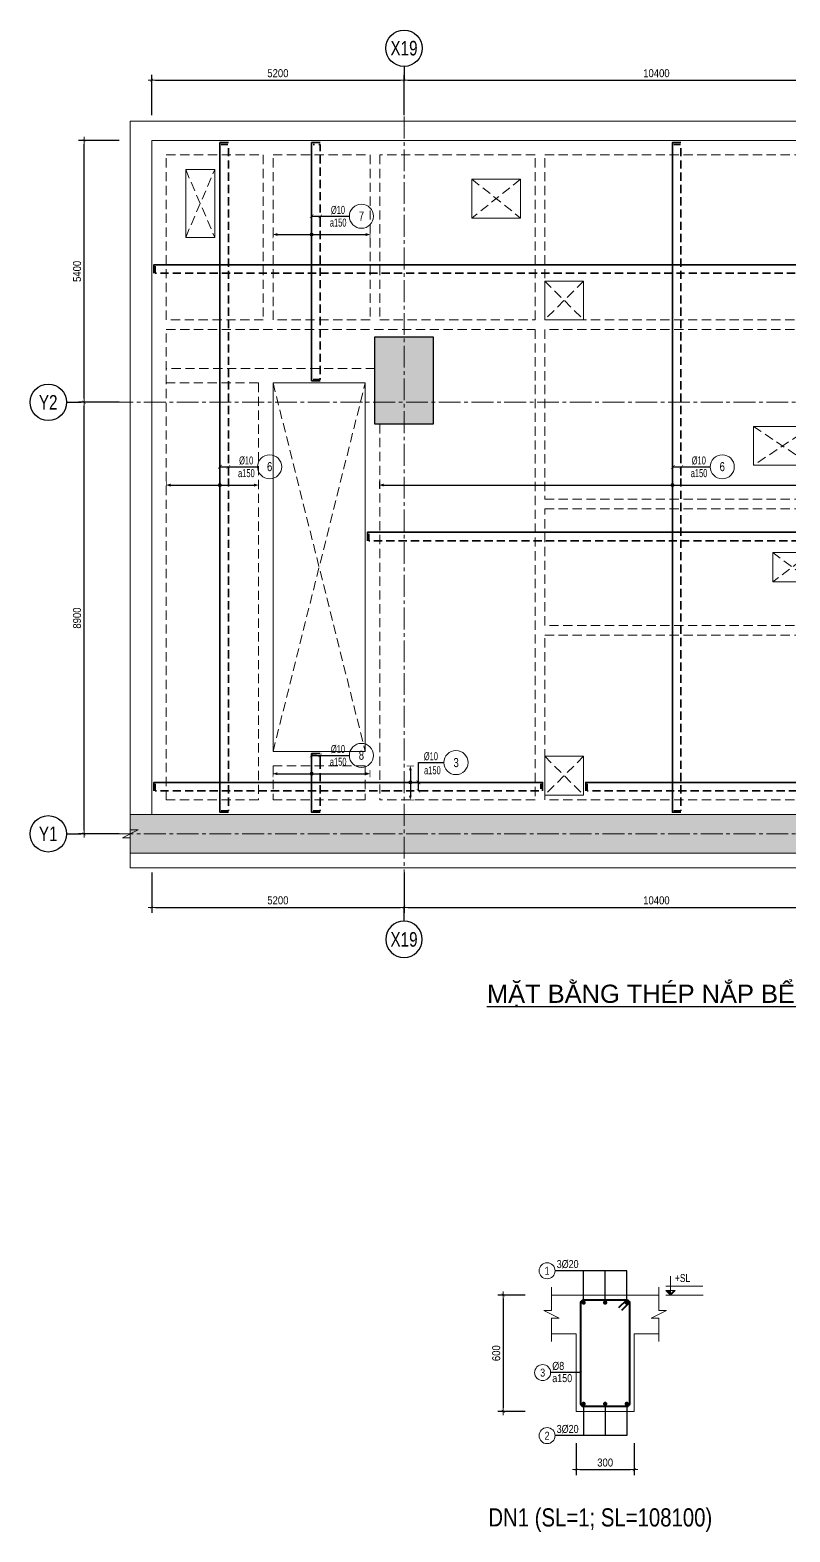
# Model space of a CAD drawing. Extents: x 512210 to 544733856, y -92216 to 2317910607.
# Drawn here: x 642169 to 657827, y -31669 to -694 of the extents above; entities that cross this region are included whole.
import ezdxf
from ezdxf.enums import TextEntityAlignment as Align

# ---------------------------------------------------------------- set-up
doc = ezdxf.new("R2010")
doc.units = 0
doc.header["$LTSCALE"] = 300
doc.header["$MEASUREMENT"] = 0
for name, pattern in [('CENTER2', [1.125, 0.75, -0.125, 0.125, -0.125]), ('DASHED', [19.05, 12.7, -6.35]), ('HIDDEN', [0.375, 0.25, -0.125]), ('HIDDEN2', [4.7625, 3.175, -1.5875])]:
    doc.linetypes.add(name, pattern=pattern)
doc.layers.get('0').update_dxf_attribs({"linetype": 'CONTINUOUS'})
doc.layers.get('DEFPOINTS').update_dxf_attribs({"linetype": 'CONTINUOUS'})
for name, color, linetype in [('00-3T-Dim', 8, 'CONTINUOUS'), ('3T-So hieu', 90, 'CONTINUOUS'), ('A-SYM', 7, 'CONTINUOUS'), ('NDC_S-COLUMN', 4, 'CONTINUOUS')]:
    doc.layers.add(name, color=color, linetype=linetype)
for name, color, linetype, lineweight in [('00-TT.Dim', 8, 'CONTINUOUS', 13), ('kata_text', 7, 'CONTINUOUS', 30), ('kata_thep chu', 4, 'CONTINUOUS', 35), ('NDC_S_AXIS', 5, 'CENTER2', 15), ('NDC_S_BEAM', 3, 'HIDDEN2', 20), ('NDC_S_CONTINUOUS', 3, 'CONTINUOUS', 20), ('NDC_S_DIM', 1, 'CONTINUOUS', 15), ('NDC_S_HATCH COLUMN AND WALL', 251, 'CONTINUOUS', 13), ('NDC_S_HATCH MATERIAL', 8, 'CONTINUOUS', 13), ('NDC_S_OPENING2', 9, 'DASHED', 13), ('NDC_S_REBAR', 4, 'CONTINUOUS', 35), ('NDC_S_SLAB', 2, 'CONTINUOUS', 18), ('NDC_S_STIRRUP', 4, 'CONTINUOUS', 40), ('NDC_S_TEXT SYMBOL', 7, 'CONTINUOUS', 20), ('NDC_S_THIN LINE', 1, 'CONTINUOUS', 5), ('NDC_S_VN TEXT', 7, 'CONTINUOUS', 9)]:
    doc.layers.add(name, color=color, linetype=linetype, lineweight=lineweight)
doc.styles.add('00. TT-Arial-B', font='arial.ttf', dxfattribs={"width": 0.85})
doc.styles.add('02. TT-ArialS', font='3t-unicode.shx', dxfattribs={"width": 0.7})
doc.styles.add('ARIAL', font='arial.ttf', dxfattribs={"width": 0.8})
doc.styles.add('Heerim', font='', dxfattribs={"width": 0.8})
doc.styles.add('kata_text', font='arial.ttf', dxfattribs={"width": 0.8})
doc.styles.add('NDC_ANNO', font='', dxfattribs={"width": 0.8})
doc.styles.add('NDC_ARIAL', font='arial.ttf', dxfattribs={"width": 0.85})
doc.styles.add('NDC_DIM', font='', dxfattribs={"width": 0.75})
doc.styles.get("Standard").update_dxf_attribs({"font": 'arial.ttf'})
doc.styles.get('Heerim').set_extended_font_data('Dotum')
doc.styles.get('NDC_ANNO').set_extended_font_data('Dotum')
doc.styles.get('NDC_DIM').set_extended_font_data('Dotum')
doc.dimstyles.new('NDC_1-75', dxfattribs={"dimscale": 75, "dimtxt": 2.2, "dimasz": 1, "dimexe": 1.5, "dimexo": 0, "dimgap": 0.8, "dimtad": 1, "dimdec": 0, "dimdsep": 46, "dimtxsty": 'NDC_ARIAL', "dimblk": 'DIMMARK', "dimcen": 49999.938995, "dimdle": 1.5, "dimclrd": 1, "dimclre": 1, "dimclrt": 3, "dimadec": 0, "dimazin": 0, "dimtfac": 1, "dimtdec": 0, "dimtix": 1, "dimtmove": 1, "dimatfit": 3, "dimfxl": 1, "dimarcsym": 0})
doc.dimstyles.new('NDC_dim_25', dxfattribs={"dimscale": 25, "dimtxt": 2.2, "dimasz": 1.5, "dimexe": 1.5, "dimexo": 2.5, "dimgap": 1, "dimtad": 1, "dimdec": 0, "dimzin": 0, "dimdsep": 46, "dimtxsty": 'NDC_DIM', "dimblk": 'DIMMARK', "dimcen": 0.09, "dimdle": 1.2, "dimclrd": 1, "dimclre": 1, "dimclrt": 3, "dimadec": 0, "dimazin": 0, "dimtfac": 1, "dimtdec": 0, "dimtix": 1, "dimtofl": 0, "dimtmove": 0, "dimatfit": 3, "dimfxl": 6, "dimfxlon": 1, "dimtolj": 1, "dimtzin": 0, "dimarcsym": 0})

# ---------------------------------------------------------------- blocks, each defined once
blk = doc.blocks.new('*U1')
for q in [(0, 0), (0, 2)]:
    blk.add_line((0, 4), q)
blk.add_circle((0, 9), 5)
at = {"style": 'Heerim', "width": 0.8}
blk.add_attdef('NO', text='', height=4, dxfattribs=at).set_placement((-0.01, 9.02), align=Align.MIDDLE_CENTER)
blk = doc.blocks.new('DIMMARK')
at = {"layer": 'NDC_S_DIM', "color": 1}
blk.add_line((-1.5, 0), (1, 0), dxfattribs=at)
at = {"layer": 'NDC_S_DIM', "color": 2, "const_width": 0.1}
blk.add_lwpolyline([(-0.42, -0.42), (0.42, 0.42)], dxfattribs=at)
blk = doc.blocks.new('*D1118')
at = {"layer": 'DEFPOINTS', "color": 0, "transparency": 16777216}
for p in [(10400, 6642), (0, 5924), (10400, 5924)]:
    blk.add_point(p, dxfattribs=at)
at = {"layer": 'NDC_S_DIM', "color": 1, "lineweight": -2, "transparency": 16777216}
for p, q in [((0, 5924), (0, 6754)), ((75, 6642), (10325, 6642)), ((10400, 5924), (10400, 6754))]:
    blk.add_line(p, q, dxfattribs=at)
at = {"layer": 'NDC_S_DIM', "color": 1, "lineweight": -2, "transparency": 16777216, "xscale": 75, "yscale": 75, "zscale": 75, "rotation": 180}
blk.add_blockref('DIMMARK', (0, 6642), dxfattribs=at)
at = {"layer": 'NDC_S_DIM', "color": 1, "lineweight": -2, "transparency": 16777216, "xscale": 75, "yscale": 75, "zscale": 75}
blk.add_blockref('DIMMARK', (10400, 6642), dxfattribs=at)
at = {"layer": 'NDC_S_DIM', "color": 3, "transparency": 16777216, "insert": (5200, 6786), "char_height": 165, "attachment_point": 5, "style": 'NDC_ARIAL'}
blk.add_mtext('10400', dxfattribs=at)
blk = doc.blocks.new('*D1119')
at = {"layer": 'DEFPOINTS', "color": 0, "transparency": 16777216}
for p in [(-6594, 5400), (-5867, 5400), (-5867, 0)]:
    blk.add_point(p, dxfattribs=at)
at = {"layer": 'NDC_S_DIM', "color": 1, "lineweight": -2, "transparency": 16777216}
for p, q in [((-5867, 5400), (-6707, 5400)), ((-6594, 75), (-6594, 5325)), ((-5867, 0), (-6707, 0))]:
    blk.add_line(p, q, dxfattribs=at)
at = {"layer": 'NDC_S_DIM', "color": 1, "lineweight": -2, "transparency": 16777216, "xscale": 75, "yscale": 75, "zscale": 75}
for p, rotation in [((-6594, 5400), 90), ((-6594, 0), 270)]:
    blk.add_blockref('DIMMARK', p, dxfattribs=dict(at, rotation=rotation))
at = {"layer": 'NDC_S_DIM', "color": 3, "transparency": 16777216, "insert": (-6738, 2700), "char_height": 165, "attachment_point": 5, "rotation": 90, "style": 'NDC_ARIAL'}
blk.add_mtext('5400', dxfattribs=at)
blk = doc.blocks.new('*D1120')
at = {"layer": 'DEFPOINTS', "color": 0, "transparency": 16777216}
for p in [(0, 6642), (-5200, 5924), (0, 5924)]:
    blk.add_point(p, dxfattribs=at)
at = {"layer": 'NDC_S_DIM', "color": 1, "lineweight": -2, "transparency": 16777216}
for p, q in [((-5200, 5924), (-5200, 6754)), ((-5125, 6642), (-75, 6642)), ((0, 5924), (0, 6754))]:
    blk.add_line(p, q, dxfattribs=at)
at = {"layer": 'NDC_S_DIM', "color": 1, "lineweight": -2, "transparency": 16777216, "xscale": 75, "yscale": 75, "zscale": 75, "rotation": 180}
blk.add_blockref('DIMMARK', (-5200, 6642), dxfattribs=at)
at = {"layer": 'NDC_S_DIM', "color": 1, "lineweight": -2, "transparency": 16777216, "xscale": 75, "yscale": 75, "zscale": 75}
blk.add_blockref('DIMMARK', (0, 6642), dxfattribs=at)
at = {"layer": 'NDC_S_DIM', "color": 3, "transparency": 16777216, "insert": (-2600, 6786), "char_height": 165, "attachment_point": 5, "style": 'NDC_ARIAL'}
blk.add_mtext('5200', dxfattribs=at)
blk = doc.blocks.new('*D1122')
at = {"layer": 'DEFPOINTS', "color": 0, "transparency": 16777216}
for p in [(-5867, 0), (-6594, 0), (-5867, -8900)]:
    blk.add_point(p, dxfattribs=at)
at = {"layer": 'NDC_S_DIM', "color": 1, "lineweight": -2, "transparency": 16777216}
for p, q in [((-5867, 0), (-6707, 0)), ((-6594, -8825), (-6594, -75)), ((-5867, -8900), (-6707, -8900))]:
    blk.add_line(p, q, dxfattribs=at)
at = {"layer": 'NDC_S_DIM', "color": 1, "lineweight": -2, "transparency": 16777216, "xscale": 75, "yscale": 75, "zscale": 75}
for p, rotation in [((-6594, 0), 90), ((-6594, -8900), 270)]:
    blk.add_blockref('DIMMARK', p, dxfattribs=dict(at, rotation=rotation))
at = {"layer": 'NDC_S_DIM', "color": 3, "transparency": 16777216, "insert": (-6738, -4450), "char_height": 165, "attachment_point": 5, "rotation": 90, "style": 'NDC_ARIAL'}
blk.add_mtext('8900', dxfattribs=at)
blk = doc.blocks.new('*D1123')
at = {"layer": 'DEFPOINTS', "color": 0, "transparency": 16777216}
for p in [(0, -9699), (10400, -9699), (10400, -10416)]:
    blk.add_point(p, dxfattribs=at)
at = {"layer": 'NDC_S_DIM', "color": 1, "lineweight": -2, "transparency": 16777216}
for p, q in [((0, -9699), (0, -10528)), ((10400, -9699), (10400, -10528)), ((75, -10416), (10325, -10416))]:
    blk.add_line(p, q, dxfattribs=at)
at = {"layer": 'NDC_S_DIM', "color": 1, "lineweight": -2, "transparency": 16777216, "xscale": 75, "yscale": 75, "zscale": 75, "rotation": 180}
blk.add_blockref('DIMMARK', (0, -10416), dxfattribs=at)
at = {"layer": 'NDC_S_DIM', "color": 1, "lineweight": -2, "transparency": 16777216, "xscale": 75, "yscale": 75, "zscale": 75}
blk.add_blockref('DIMMARK', (10400, -10416), dxfattribs=at)
at = {"layer": 'NDC_S_DIM', "color": 3, "transparency": 16777216, "insert": (5200, -10272), "char_height": 165, "attachment_point": 5, "style": 'NDC_ARIAL'}
blk.add_mtext('10400', dxfattribs=at)
blk = doc.blocks.new('*D1124')
at = {"layer": 'DEFPOINTS', "color": 0, "transparency": 16777216}
for p in [(-5200, -9699), (0, -9699), (0, -10416)]:
    blk.add_point(p, dxfattribs=at)
at = {"layer": 'NDC_S_DIM', "color": 1, "lineweight": -2, "transparency": 16777216}
for p, q in [((-5200, -9699), (-5200, -10528)), ((0, -9699), (0, -10528)), ((-5125, -10416), (-75, -10416))]:
    blk.add_line(p, q, dxfattribs=at)
at = {"layer": 'NDC_S_DIM', "color": 1, "lineweight": -2, "transparency": 16777216, "xscale": 75, "yscale": 75, "zscale": 75, "rotation": 180}
blk.add_blockref('DIMMARK', (-5200, -10416), dxfattribs=at)
at = {"layer": 'NDC_S_DIM', "color": 1, "lineweight": -2, "transparency": 16777216, "xscale": 75, "yscale": 75, "zscale": 75}
blk.add_blockref('DIMMARK', (0, -10416), dxfattribs=at)
at = {"layer": 'NDC_S_DIM', "color": 3, "transparency": 16777216, "insert": (-2600, -10272), "char_height": 165, "attachment_point": 5, "style": 'NDC_ARIAL'}
blk.add_mtext('5200', dxfattribs=at)
blk = doc.blocks.new('*U491')
at = {"layer": 'NDC_S_REBAR', "flags": 128}
blk.add_lwpolyline([(-18042, -234), (-18042, 0), (0, 0)], dxfattribs=at)
at = {"layer": 'NDC_S_REBAR', "linetype": 'HIDDEN', "ltscale": 3, "flags": 128}
blk.add_lwpolyline([(-18005, -39), (-18005, -234), (0, -234)], dxfattribs=at)
at = {"color": 7, "style": '00. TT-Arial-B', "width": 0.75}
blk.add_attdef('SH', text='', height=250, dxfattribs=at).set_placement((991, 545), align=Align.MIDDLE_CENTER)
at = {"layer": '3T-So hieu', "style": '02. TT-ArialS', "width": 0.7}
for tag, p in [('DK', (550, 776)), ('KC', (567, 371))]:
    blk.add_attdef(tag, text='', height=220, dxfattribs=at).set_placement(p, align=Align.MIDDLE_RIGHT)
blk = doc.blocks.new('*U492')
at = {"layer": 'NDC_S_REBAR', "flags": 128}
blk.add_lwpolyline([(-23909, -234), (-23909, 0), (0, 0)], dxfattribs=at)
at = {"layer": 'NDC_S_REBAR', "linetype": 'HIDDEN', "ltscale": 3, "flags": 128}
blk.add_lwpolyline([(-23871, -39), (-23871, -234), (0, -234)], dxfattribs=at)
at = {"color": 7, "style": '00. TT-Arial-B', "width": 0.75}
blk.add_attdef('SH', text='', height=250, dxfattribs=at).set_placement((991, 545), align=Align.MIDDLE_CENTER)
at = {"layer": '3T-So hieu', "style": '02. TT-ArialS', "width": 0.7}
for tag, p in [('DK', (550, 776)), ('KC', (567, 371))]:
    blk.add_attdef(tag, text='', height=220, dxfattribs=at).set_placement(p, align=Align.MIDDLE_RIGHT)
blk = doc.blocks.new('*U493')
h = blk.add_hatch(color=3)
edge = h.paths.add_edge_path()
edge.add_arc((-267, 0), 42.9, 0, 360)
h = blk.add_hatch(color=3)
edge = h.paths.add_edge_path()
edge.add_arc((-267, 0), 42.9, 0, 360)
at = {"color": 8}
blk.add_circle((986, 545), 331, dxfattribs=at)
at = {"color": 3}
blk.add_circle((-267, 0), 42.9, dxfattribs=at)
at = {"layer": '00-3T-Dim'}
for p, q in [((-267, 332), (-267, 0)), ((-267, 0), (-267, -361))]:
    blk.add_line(p, q, dxfattribs=at)
at = {"layer": '00-TT.Dim', "color": 2}
for points in [[(-367, 452, 20, 20, 0), (-167, 452, 0, 0, 0)], [(-367, -481, 20, 20, 0), (-167, -481, 0, 0, 0)]]:
    blk.add_lwpolyline(points, format="xyseb", dxfattribs=at)
for points in [[(-307, 332), (-267, 452), (-227, 332)], [(-307, -361), (-267, -481), (-227, -361)]]:
    blk.add_solid(points, dxfattribs=at)
at = {"layer": 'NDC_S_REBAR', "flags": 128}
for points in [[(-12042, -234), (-12042, 0), (0, 0)], [(0, 0), (4704, 0), (4704, -234)]]:
    blk.add_lwpolyline(points, dxfattribs=at)
at = {"layer": 'NDC_S_REBAR', "linetype": 'HIDDEN', "ltscale": 3, "flags": 128}
for points in [[(-12005, -39), (-12005, -234), (0, -234)], [(0, -234), (4655, -234), (4655, -39)]]:
    blk.add_lwpolyline(points, dxfattribs=at)
at = {"color": 7, "style": '00. TT-Arial-B', "width": 0.75}
blk.add_attdef('SH', text='', height=250, dxfattribs=at).set_placement((991, 545), align=Align.MIDDLE_CENTER)
at = {"layer": '3T-So hieu', "style": '02. TT-ArialS', "width": 0.7}
for tag, p in [('DK', (550, 776)), ('KC', (567, 371))]:
    blk.add_attdef(tag, text='', height=220, dxfattribs=at).set_placement(p, align=Align.MIDDLE_RIGHT)
blk = doc.blocks.new('*U494')
h = blk.add_hatch(color=3)
edge = h.paths.add_edge_path()
edge.add_arc((-267, 0), 42.9, 0, 360)
h = blk.add_hatch(color=3)
edge = h.paths.add_edge_path()
edge.add_arc((-267, 0), 42.9, 0, 360)
at = {"color": 8}
blk.add_circle((986, 545), 331, dxfattribs=at)
at = {"color": 3}
blk.add_circle((-267, 0), 42.9, dxfattribs=at)
at = {"layer": '00-3T-Dim'}
for p, q in [((-267, 332), (-267, 0)), ((-267, 0), (-267, -361))]:
    blk.add_line(p, q, dxfattribs=at)
at = {"layer": '00-TT.Dim', "color": 2}
for points in [[(-367, 452, 20, 20, 0), (-167, 452, 0, 0, 0)], [(-367, -481, 20, 20, 0), (-167, -481, 0, 0, 0)]]:
    blk.add_lwpolyline(points, format="xyseb", dxfattribs=at)
for points in [[(-307, 332), (-267, 452), (-227, 332)], [(-307, -361), (-267, -481), (-227, -361)]]:
    blk.add_solid(points, dxfattribs=at)
at = {"layer": 'NDC_S_REBAR', "flags": 128}
for points in [[(-7314, -234), (-7314, 0), (0, 0)], [(0, 0), (3366, 0), (3366, -234)]]:
    blk.add_lwpolyline(points, dxfattribs=at)
at = {"layer": 'NDC_S_REBAR', "linetype": 'HIDDEN', "ltscale": 3, "flags": 128}
for points in [[(-7276, -39), (-7276, -234), (0, -234)], [(0, -234), (3317, -234), (3317, -39)]]:
    blk.add_lwpolyline(points, dxfattribs=at)
at = {"color": 7, "style": '00. TT-Arial-B', "width": 0.75}
blk.add_attdef('SH', text='', height=250, dxfattribs=at).set_placement((991, 545), align=Align.MIDDLE_CENTER)
at = {"layer": '3T-So hieu', "style": '02. TT-ArialS', "width": 0.7}
for tag, p in [('DK', (550, 776)), ('KC', (567, 371))]:
    blk.add_attdef(tag, text='', height=220, dxfattribs=at).set_placement(p, align=Align.MIDDLE_RIGHT)
blk = doc.blocks.new('*U495')
h = blk.add_hatch(color=3)
edge = h.paths.add_edge_path()
edge.add_arc((-267, 0), 42.9, 0, 360)
h = blk.add_hatch(color=3)
edge = h.paths.add_edge_path()
edge.add_arc((-267, 0), 42.9, 0, 360)
at = {"color": 3}
blk.add_circle((-267, 0), 42.9, dxfattribs=at)
at = {"color": 8}
blk.add_circle((236, -1368), 331, dxfattribs=at)
at = {"layer": '00-3T-Dim'}
for p, q in [((-267, 1352), (-267, 0)), ((-267, 0), (-267, -941))]:
    blk.add_line(p, q, dxfattribs=at)
at = {"layer": '00-TT.Dim', "color": 2}
for points in [[(-367, 1472, 20, 20, 0), (-167, 1472, 0, 0, 0)], [(-367, -1061, 20, 20, 0), (-167, -1061, 0, 0, 0)]]:
    blk.add_lwpolyline(points, format="xyseb", dxfattribs=at)
for points in [[(-307, 1352), (-267, 1472), (-227, 1352)], [(-307, -941), (-267, -1061), (-227, -941)]]:
    blk.add_solid(points, dxfattribs=at)
at = {"layer": 'NDC_S_REBAR', "flags": 128}
for points in [[(-9263, -234), (-9263, 0), (0, 0)], [(0, 0), (9150, 0), (9150, -234)]]:
    blk.add_lwpolyline(points, dxfattribs=at)
at = {"layer": 'NDC_S_REBAR', "linetype": 'HIDDEN', "ltscale": 3, "flags": 128}
for points in [[(-9226, -39), (-9226, -234), (0, -234)], [(0, -234), (9101, -234), (9101, -39)]]:
    blk.add_lwpolyline(points, dxfattribs=at)
at = {"color": 7, "style": '00. TT-Arial-B', "width": 0.75}
blk.add_attdef('SH', text='', height=250, dxfattribs=at).set_placement((241, -1368), align=Align.MIDDLE_CENTER)
at = {"layer": '3T-So hieu', "style": '02. TT-ArialS', "width": 0.7}
for tag, p in [('DK', (550, 776)), ('KC', (567, 371))]:
    blk.add_attdef(tag, text='', height=220, dxfattribs=at).set_placement(p, align=Align.MIDDLE_RIGHT)
blk = doc.blocks.new('*U497')
h = blk.add_hatch(color=3)
edge = h.paths.add_edge_path()
edge.add_arc((-267, 0), 42.9, 0, 360)
h = blk.add_hatch(color=3)
edge = h.paths.add_edge_path()
edge.add_arc((-267, 0), 42.9, 0, 360)
at = {"color": 3}
blk.add_circle((-267, 0), 42.9, dxfattribs=at)
at = {"color": 8}
blk.add_circle((236, -1368), 331, dxfattribs=at)
at = {"layer": '00-3T-Dim'}
for p, q in [((-267, 7934), (-267, 0)), ((-267, 0), (-267, -14048))]:
    blk.add_line(p, q, dxfattribs=at)
at = {"layer": '00-TT.Dim', "color": 2}
blk.add_lwpolyline([(-367, 8054, 20, 20, 0), (-167, 8054, 0, 0, 0)], format="xyseb", dxfattribs=at)
blk.add_solid([(-307, 7934), (-267, 8054), (-227, 7934)], dxfattribs=at)
at = {"layer": 'NDC_S_REBAR', "flags": 128}
for points in [[(-9263, -234), (-9263, 0), (0, 0)], [(0, 0), (9150, 0), (9150, -234)]]:
    blk.add_lwpolyline(points, dxfattribs=at)
at = {"layer": 'NDC_S_REBAR', "linetype": 'HIDDEN', "ltscale": 3, "flags": 128}
for points in [[(-9226, -39), (-9226, -234), (0, -234)], [(0, -234), (9101, -234), (9101, -39)]]:
    blk.add_lwpolyline(points, dxfattribs=at)
at = {"color": 7, "style": '00. TT-Arial-B', "width": 0.75}
blk.add_attdef('SH', text='', height=250, dxfattribs=at).set_placement((241, -1368), align=Align.MIDDLE_CENTER)
at = {"layer": '3T-So hieu', "style": '02. TT-ArialS', "width": 0.7}
for tag, p in [('DK', (550, 776)), ('KC', (567, 371))]:
    blk.add_attdef(tag, text='', height=220, dxfattribs=at).set_placement(p, align=Align.MIDDLE_RIGHT)
blk = doc.blocks.new('*U498')
h = blk.add_hatch(color=3)
edge = h.paths.add_edge_path()
edge.add_arc((-267, 0), 42.9, 0, 360)
h = blk.add_hatch(color=3)
edge = h.paths.add_edge_path()
edge.add_arc((-267, 0), 42.9, 0, 360)
at = {"color": 3}
blk.add_circle((-267, 0), 42.9, dxfattribs=at)
at = {"color": 8}
blk.add_circle((236, -1368), 331, dxfattribs=at)
at = {"layer": '00-3T-Dim'}
for p, q in [((-267, 941), (-267, 0)), ((-267, 0), (-267, -1486))]:
    blk.add_line(p, q, dxfattribs=at)
at = {"layer": '00-TT.Dim', "color": 2}
for points in [[(-367, 1061, 20, 20, 0), (-167, 1061, 0, 0, 0)], [(-367, -1606, 20, 20, 0), (-167, -1606, 0, 0, 0)]]:
    blk.add_lwpolyline(points, format="xyseb", dxfattribs=at)
for points in [[(-307, 941), (-267, 1061), (-227, 941)], [(-307, -1486), (-267, -1606), (-227, -1486)]]:
    blk.add_solid(points, dxfattribs=at)
at = {"layer": 'NDC_S_REBAR', "flags": 128}
for points in [[(-4286, -234), (-4286, 0), (0, 0)], [(0, 0), (2260, 0), (2260, -234)]]:
    blk.add_lwpolyline(points, dxfattribs=at)
at = {"layer": 'NDC_S_REBAR', "linetype": 'HIDDEN', "ltscale": 3, "flags": 128}
for points in [[(-4249, -39), (-4249, -234), (0, -234)], [(0, -234), (2211, -234), (2211, -39)]]:
    blk.add_lwpolyline(points, dxfattribs=at)
at = {"color": 7, "style": '00. TT-Arial-B', "width": 0.75}
blk.add_attdef('SH', text='', height=250, dxfattribs=at).set_placement((241, -1368), align=Align.MIDDLE_CENTER)
at = {"layer": '3T-So hieu', "style": '02. TT-ArialS', "width": 0.7}
for tag, p in [('DK', (550, 776)), ('KC', (567, 371))]:
    blk.add_attdef(tag, text='', height=220, dxfattribs=at).set_placement(p, align=Align.MIDDLE_RIGHT)
blk = doc.blocks.new('*U499')
h = blk.add_hatch(color=3)
edge = h.paths.add_edge_path()
edge.add_arc((-267, 0), 42.9, 0, 360)
h = blk.add_hatch(color=3)
edge = h.paths.add_edge_path()
edge.add_arc((-267, 0), 42.9, 0, 360)
at = {"color": 3}
blk.add_circle((-267, 0), 42.9, dxfattribs=at)
at = {"color": 8}
blk.add_circle((236, -1368), 331, dxfattribs=at)
at = {"layer": '00-3T-Dim'}
for p, q in [((-267, 941), (-267, 0)), ((-267, 0), (-267, -1486))]:
    blk.add_line(p, q, dxfattribs=at)
at = {"layer": '00-TT.Dim', "color": 2}
for points in [[(-367, 1061, 20, 20, 0), (-167, 1061, 0, 0, 0)], [(-367, -1606, 20, 20, 0), (-167, -1606, 0, 0, 0)]]:
    blk.add_lwpolyline(points, format="xyseb", dxfattribs=at)
for points in [[(-307, 941), (-267, 1061), (-227, 941)], [(-307, -1486), (-267, -1606), (-227, -1486)]]:
    blk.add_solid(points, dxfattribs=at)
at = {"layer": 'NDC_S_REBAR', "flags": 128}
for points in [[(-1327, -234), (-1327, 0), (0, 0)], [(0, 0), (286, 0), (286, -234)]]:
    blk.add_lwpolyline(points, dxfattribs=at)
at = {"layer": 'NDC_S_REBAR', "linetype": 'HIDDEN', "ltscale": 3, "flags": 128}
for points in [[(-1290, -39), (-1290, -234), (0, -234)], [(0, -234), (237, -234), (237, -39)]]:
    blk.add_lwpolyline(points, dxfattribs=at)
at = {"color": 7, "style": '00. TT-Arial-B', "width": 0.75}
blk.add_attdef('SH', text='', height=250, dxfattribs=at).set_placement((241, -1368), align=Align.MIDDLE_CENTER)
at = {"layer": '3T-So hieu', "style": '02. TT-ArialS', "width": 0.7}
for tag, p in [('DK', (550, 776)), ('KC', (567, 371))]:
    blk.add_attdef(tag, text='', height=220, dxfattribs=at).set_placement(p, align=Align.MIDDLE_RIGHT)
blk = doc.blocks.new('kata_block_THEP')
at = {"layer": 'kata_thep chu', "color": 0}
for p, q in [((-0.5, 0), (0.5, 0)), ((-0.35, 0.35), (0.35, -0.35)), ((0.35, 0.35), (-0.35, -0.35)), ((0, 0.5), (0, -0.5))]:
    blk.add_line(p, q, dxfattribs=at)
at = {"layer": 'kata_thep chu', "color": 0, "const_width": 0.0833}
blk.add_lwpolyline([(-0.5, 0, 1), (0.5, 0, 1), (-0.5, 0, 1)], format="xyb", dxfattribs=at)
blk = doc.blocks.new('*D460')
at = {"layer": 'DEFPOINTS', "color": 0, "transparency": 16777216}
for p in [(652372, -26782), (651920, -29182), (652372, -29182)]:
    blk.add_point(p, dxfattribs=at)
at = {"layer": 'NDC_S_DIM', "color": 1, "lineweight": -2, "transparency": 16777216}
for p, q in [((652372, -26782), (651807, -26782)), ((651920, -26857), (651920, -29107)), ((652372, -29182), (651807, -29182))]:
    blk.add_line(p, q, dxfattribs=at)
at = {"layer": 'NDC_S_DIM', "color": 1, "lineweight": -2, "transparency": 16777216, "xscale": 75, "yscale": 75, "zscale": 75}
for p, rotation in [((651920, -26782), 90), ((651920, -29182), 270)]:
    blk.add_blockref('DIMMARK', p, dxfattribs=dict(at, rotation=rotation))
at = {"layer": 'NDC_S_DIM', "color": 3, "transparency": 16777216, "insert": (651775, -27982), "char_height": 165, "attachment_point": 5, "rotation": 90, "style": 'NDC_ARIAL'}
blk.add_mtext('600', dxfattribs=at)
blk = doc.blocks.new('*D461')
at = {"layer": 'DEFPOINTS', "color": 0, "transparency": 16777216}
for p in [(653420, -29835), (654620, -29835), (654620, -30382)]:
    blk.add_point(p, dxfattribs=at)
at = {"layer": 'NDC_S_DIM', "color": 1, "lineweight": -2, "transparency": 16777216}
for p, q in [((653420, -29835), (653420, -30495)), ((654620, -29835), (654620, -30495)), ((653495, -30382), (654545, -30382))]:
    blk.add_line(p, q, dxfattribs=at)
at = {"layer": 'NDC_S_DIM', "color": 1, "lineweight": -2, "transparency": 16777216, "xscale": 75, "yscale": 75, "zscale": 75, "rotation": 180}
blk.add_blockref('DIMMARK', (653420, -30382), dxfattribs=at)
at = {"layer": 'NDC_S_DIM', "color": 1, "lineweight": -2, "transparency": 16777216, "xscale": 75, "yscale": 75, "zscale": 75}
blk.add_blockref('DIMMARK', (654620, -30382), dxfattribs=at)
at = {"layer": 'NDC_S_DIM', "color": 3, "transparency": 16777216, "insert": (654020, -30238), "char_height": 165, "attachment_point": 5, "style": 'NDC_ARIAL'}
blk.add_mtext('300', dxfattribs=at)
blk = doc.blocks.new('kata_block_CT')
blk.add_hatch(color=3).paths.add_polyline_path([(0, 1.41), (-1.42, 1.41), (0, 0)])
at = {"ltscale": 50}
h = blk.add_hatch(dxfattribs=at)
h.set_pattern_fill('ANSI31', color=8, scale=1.2375, style=0)
h.set_pattern_definition([(45, (0, 5e-12), (-2.7783, 2.7783), [])])
h.paths.add_polyline_path([(0, 1.41), (0, 0), (1.42, 1.41)])
at = {"color": 8, "ltscale": 50}
for p, q in [((10.17, 0), (-1.44, 0)), ((-1.4, 2.76), (10.09, 2.76))]:
    blk.add_line(p, q, dxfattribs=at)
for points in [[(0, 5.89), (0, 0)], [(0, 0), (-1.42, 1.41), (0, 1.41)], [(0, 0), (1.42, 1.41), (0, 1.41)]]:
    blk.add_lwpolyline(points, dxfattribs=at)
at = {"color": 3, "style": 'ARIAL', "width": 0.8}
blk.add_attdef('CT', (1.24, 3.58), '', height=2.2, dxfattribs=at)
blk = doc.blocks.new('kata_block_TD')
at = {"color": 6, "linetype": 'ByBlock', "lineweight": -2, "style": 'kata_text', "width": 0.8}
blk.add_attdef('SECTDET2', text='', height=5, dxfattribs=at).set_placement((0, 7.97), align=Align.CENTER)
at = {"color": 0, "linetype": 'ByBlock', "lineweight": -2, "style": 'kata_text', "width": 0.8}
blk.add_attdef('SECTDET1', text='', height=5, dxfattribs=at).set_placement((0, 1.47), align=Align.CENTER)
at = {"color": 3, "lineweight": 25, "style": 'kata_text', "width": 0.8}
blk.add_attdef('SSCALE', text='', height=2.5, dxfattribs=at).set_placement((0, -4), align=Align.CENTER)
blk = doc.blocks.new('*U159')
blk.add_circle((-2.5, 0), 2.5)
at = {"layer": 'kata_text', "color": 7, "style": 'kata_text', "width": 0.8}
blk.add_attdef('SH2', text='', height=2.5, dxfattribs=at).set_placement((-2.5, 0), align=Align.MIDDLE)
at = {"layer": 'kata_text', "color": 3, "style": 'kata_text', "width": 0.8}
for tag, p in [('DK1', (0.5, 0.85)), ('KC1', (0.5, -2.97))]:
    blk.add_attdef(tag, p, '', height=2.5, dxfattribs=at)
blk = doc.blocks.new('*U158')
blk.add_circle((-2.5, 0), 2.5)
at = {"layer": 'kata_text', "color": 7, "style": 'kata_text', "width": 0.8}
blk.add_attdef('SH2', text='', height=2.5, dxfattribs=at).set_placement((-2.5, 0), align=Align.MIDDLE)
at = {"layer": 'kata_text', "color": 3, "style": 'kata_text', "width": 0.8}
blk.add_attdef('DK1', (0.5, 0.85), '', height=2.5, dxfattribs=at)
blk = doc.blocks.new('fdafdas')
at = {"layer": 'NDC_S_HATCH COLUMN AND WALL'}
h = blk.add_hatch(color=256, dxfattribs=at)
h.paths.add_polyline_path([(600, 1350), (-600, 1350), (-600, 0), (600, 0)])
h.paths.add_polyline_path([(600, -450), (600, 0), (-600, 0), (-600, -450)])
at = {"layer": 'NDC_S_HATCH MATERIAL'}
h = blk.add_hatch(dxfattribs=at)
h.set_pattern_fill('BT-01', color=256, scale=100, style=0, pattern_type=2)
h.set_pattern_definition([(50, (-481897.46, 13590.1), (717.2602, -62.75213), [75, -825]), (355, (-481897.46, 13590.1), (-138.7513, 752.1921), [60, -660]), (100.4514, (-481837.7, 13584.86), (578.5094, 689.4395), [63.7402, -701.1421]), (46.1842, (-481897.5, 13790.1), (1067.241, -165.519), [112.5, -1237.5]), (96.6356, (-481808.5, 13776.3), (934.6627, 974.1179), [95.6103, -1051.713]), (351.1842, (-481897.5, 13790.1), (934.662, 974.1186), [90, -990]), (21, (-481797.46, 13740.1), (596.90705, -402.6189), [75, -825]), (326, (-481797.46, 13740.1), (243.3153, 725.15), [60, -660]), (71.4514, (-481747.7, 13706.54), (840.2226, 322.5305), [63.7402, -701.1421]), (37.5, (-481897.46, 13590.1), (12.15986, 332.89385), [0, -652, 0, -670, 0, -662.5]), (7.5, (-481897.46, 13590.1), (263.06954, 394.4117), [0, -382, 0, -637, 0, -252.5]), (327.5, (-482120.46, 13590.1), (533.82244, -22.55487), [0, -250, 0, -780, 0, -1035]), (317.5, (-482220.46, 13590.1), (583.18617, 100.105), [0, -325, 0, -518, 0, -735]), (45, (-481897.46, 13590.1), (-300.52038, 300.52038), []), (45, (-481897.46, 13712.6), (-300.52038, 300.52038), [])])
h.paths.add_polyline_path([(21408.5, -8500), (-5641.5, -8500), (-5641.5, -9300), (21408.5, -9300), (21408.5, -8980), (21248.5, -8980), (21408.5, -8900)])
at = {"layer": 'NDC_S-COLUMN'}
blk.add_lwpolyline([(-600, 1350), (600, 1350), (600, -450), (-600, -450)], close=True, dxfattribs=at)
at = {"layer": 'NDC_S_AXIS', "ltscale": 2}
for points in [[(0, 6565.5), (0, -10571.3)], [(-6709.1, 0), (21901.4, 0)], [(-6709.1, -8900), (21901.4, -8900)]]:
    blk.add_lwpolyline(points, dxfattribs=at)
at = {"layer": 'NDC_S_BEAM', "ltscale": 0.2}
for points in [[(-2900, 1700), (-4900, 1700), (-4900, 5100), (-2900, 5100)], [(-700, 1700), (-2700, 1700), (-2700, 5100), (-700, 5100)], [(2700, 5100), (-500, 5100), (-500, 1700), (2700, 1700)], [(8900, 1700), (2900, 1700), (2900, 5100), (8900, 5100)], [(2900, -2000), (8900, -2000), (8900, 1500), (2900, 1500)], [(2900, -2200), (8900, -2200), (8900, -4600), (2900, -4600)], [(2900, -4800), (8900, -4800), (8900, -8200), (2900, -8200)]]:
    blk.add_lwpolyline(points, close=True, dxfattribs=at)
for points in [[(-3000, -8200), (-4900, -8200), (-4900, 1500), (2700, 1500), (2700, -8200), (-500, -8200)], [(-600, 700), (-4900, 700)], [(-3000, 400), (-4900, 400)], [(-3000, 400), (-3000, -8200)], [(-500, -450), (-500, -8200)], [(-2700, -7500), (-2700, -8200)], [(-2700, -7500), (-800, -7500)], [(-800, -7500), (-800, -8200)], [(-800, -8200), (-2700, -8200)]]:
    blk.add_lwpolyline(points, dxfattribs=at)
at = {"layer": 'NDC_S_DIM', "color": 250}
blk.add_lwpolyline([(-5641.5, -9599.9), (21408.5, -9599.9), (21408.5, 5798.5), (-5641.5, 5798.5)], close=True, dxfattribs=at)
blk.add_lwpolyline([(-5641.5, -9599.9), (21408.5, -9599.9), (21408.5, 5798.5), (-5641.5, 5798.5)], close=True, dxfattribs=at)
at = {"layer": 'NDC_S_DIM'}
blk.add_lwpolyline([(-5641.5, -9460), (-5641.5, -8980), (-5801.5, -8980), (-5481.5, -8820), (-5641.5, -8820), (-5641.5, -8340)], dxfattribs=at)
at = {"layer": 'NDC_S_OPENING2', "ltscale": 0.05}
for points in [[(-4500, 4800), (-3900, 3400)], [(-4500, 3400), (-3900, 4800)], [(1400, 4600), (2400, 3800)], [(2400, 4600), (1400, 3800)], [(2900, 2500), (3700, 1700)], [(3700, 2500), (2900, 1700)], [(-2700, 400), (-800, -7200)], [(-2700, -7200), (-800, 400)], [(7200, -500), (8400, -1300)], [(8400, -500), (7200, -1300)], [(7600, -3100), (8400, -3700)], [(8400, -3100), (7600, -3700)], [(2900, -7300), (3700, -8100)], [(3700, -7300), (2900, -8100)]]:
    blk.add_lwpolyline(points, dxfattribs=at)
at = {"layer": 'NDC_S_SLAB'}
for points in [[(20500, 1350), (20500, 5400), (-5200, 5400), (-5200, -8500), (20500, -8500), (20500, -450)], [(21408.5, -8500), (-5641.5, -8500)], [(21408.5, -9300), (-5641.5, -9300)]]:
    blk.add_lwpolyline(points, dxfattribs=at)
for points in [[(-4500, 4800), (-3900, 4800), (-3900, 3400), (-4500, 3400)], [(1400, 4600), (2400, 4600), (2400, 3800), (1400, 3800)], [(2900, 2500), (3700, 2500), (3700, 1700), (2900, 1700)], [(-2700, 400), (-800, 400), (-800, -7200), (-2700, -7200)], [(7200, -500), (8400, -500), (8400, -1300), (7200, -1300)], [(7600, -3100), (8400, -3100), (8400, -3700), (7600, -3700)], [(2900, -7300), (3700, -7300), (3700, -8100), (2900, -8100)]]:
    blk.add_lwpolyline(points, close=True, dxfattribs=at)
at = {"layer": 'A-SYM', "xscale": 75, "yscale": 75, "zscale": 75}
blk.add_blockref('*U1', (0, 6627), dxfattribs=at).add_auto_attribs({'NO': 'X19'})
at = {"layer": 'A-SYM'}
ref = blk.add_blockref('*U1', (-6656.4, 0), dxfattribs=dict(at, xscale=75.00000000000031, yscale=75.00000000000031, zscale=75.00000000000031, rotation=90))
ref.add_attrib('NO', 'Y2', dxfattribs={"layer": '0', "height": 300, "style": 'Heerim', "width": 0.8}).set_placement((-7332.7, -0.5), align=Align.MIDDLE_CENTER)
ref = blk.add_blockref('*U1', (-6656.4, -8900), dxfattribs=dict(at, xscale=75.00000000000031, yscale=75.00000000000031, zscale=75.00000000000031, rotation=90))
ref.add_attrib('NO', 'Y1', dxfattribs={"layer": '0', "height": 300, "style": 'Heerim', "width": 0.8}).set_placement((-7332.7, -8900.5), align=Align.MIDDLE_CENTER)
ref = blk.add_blockref('*U1', (0, -10401), dxfattribs=dict(at, xscale=-75, yscale=75, zscale=75, rotation=180))
ref.add_attrib('NO', 'X19', dxfattribs={"layer": '0', "height": 300, "style": 'Heerim', "width": 0.8}).set_placement((-0.5, -11076.9), align=Align.MIDDLE_CENTER)
at = {"layer": 'NDC_S_DIM'}
for base, p1, p2, picture, middle in [((0, 6641.8), (-5200, 5924.5), (0, 5924.5), '*D1120', (-2600, 6786.1)), ((10400, 6641.8), (0, 5924.5), (10400, 5924.5), '*D1118', (5200, 6786.1)), ((0, -10415.9), (-5200, -9698.5), (0, -9698.5), '*D1124', (-2600, -10271.7)), ((10400, -10415.9), (0, -9698.5), (10400, -9698.5), '*D1123', (5200, -10271.7))]:
    dim = blk.add_linear_dim(base=base, p1=p1, p2=p2, dimstyle='NDC_1-75', dxfattribs=at)
    dim.commit()
    dim.dimension.update_dxf_attribs({"geometry": picture, "text_midpoint": middle})
for base, p1, p2, picture, middle in [((-6594.1, 5400), (-5866.6, 0), (-5866.6, 5400), '*D1119', (-6738.3, 2700)), ((-6594.1, 0), (-5866.6, -8900), (-5866.6, 0), '*D1122', (-6738.3, -4450))]:
    dim = blk.add_linear_dim(base=base, p1=p1, p2=p2, angle=90, dimstyle='NDC_1-75', dxfattribs=at)
    dim.commit()
    dim.dimension.update_dxf_attribs({"geometry": picture, "text_midpoint": middle})

msp = doc.modelspace()

# ---------------------------------------------------------------- linework, layer by layer
at = {"layer": 'NDC_S_CONTINUOUS'}
for p, q in [((653419.6, -26782.5), (652914.3, -26782.5)), ((654619.6, -26782.5), (655125, -26782.5)), ((653419.6, -27582.5), (652914.3, -27582.5)), ((654619.6, -27582.5), (655125, -27582.5))]:
    msp.add_line(p, q, dxfattribs=at)
for points in [[(653419.6, -26782.5), (654619.6, -26782.5), (654619.6, -26782.5)], [(653419.6, -29182.5), (653419.6, -29182.5), (653419.6, -29182.5), (654619.6, -29182.5), (654619.6, -27582.5)], [(653419.6, -29182.5), (653419.6, -29182.5), (653419.6, -27582.5)]]:
    msp.add_lwpolyline(points, dxfattribs=at)
at = {"layer": 'NDC_S_DIM'}
for points in [[(652914.3, -26622.5), (652914.3, -27102.5), (652754.3, -27102.5), (653074.3, -27262.5), (652914.3, -27262.5), (652914.3, -27742.5)], [(655125, -26622.5), (655125, -27102.5), (655285, -27102.5), (654965, -27262.5), (655125, -27262.5), (655125, -27742.5)]]:
    msp.add_lwpolyline(points, dxfattribs=at)
at = {"layer": 'NDC_S_STIRRUP'}
msp.add_lwpolyline([(654303.6, -27042.5), (654463.6, -26882.5, -0.4142136), (654519.6, -26938.5), (654519.6, -29026.5, -0.4142136), (654463.6, -29082.5), (653575.6, -29082.5, -0.4142136), (653519.6, -29026.5), (653519.6, -26938.5, -0.4142136), (653575.6, -26882.5), (654463.6, -26882.5, -0.4142136), (654519.6, -26938.5), (654359.6, -27098.5)], format="xyb", dxfattribs=at)

# ---------------------------------------------------------------- block references
msp.add_blockref('fdafdas', (649875.6, -8371.3))
at = {"layer": '00-TT.Dim'}
ref = msp.add_blockref('*U495', (646079.8, -9878.7), dxfattribs=dict(at, xscale=0.75, yscale=0.75, zscale=0.75, rotation=90))
ref.add_attrib('SH', '6', dxfattribs={"layer": '0', "color": 7, "height": 187.5, "style": '00. TT-Arial-B', "width": 0.75}).set_placement((647105.9, -9697.8), align=Align.MIDDLE_CENTER)
ref.add_attrib('DK', '%%c10', dxfattribs={"layer": '3T-So hieu', "height": 165, "style": '02. TT-ArialS', "width": 0.7}).set_placement((646768.4, -9570.4), align=Align.MIDDLE_RIGHT)
ref.add_attrib('KC', 'a150', dxfattribs={"layer": '3T-So hieu', "height": 165, "style": '02. TT-ArialS', "width": 0.7}).set_placement((646798.4, -9832.4), align=Align.MIDDLE_RIGHT)
ref = msp.add_blockref('*U498', (647971.2, -4711.6), dxfattribs=dict(at, xscale=0.75, yscale=0.75, zscale=0.75, rotation=90))
ref.add_attrib('SH', '7', dxfattribs={"layer": '0', "color": 7, "height": 187.5, "style": '00. TT-Arial-B', "width": 0.75}).set_placement((648997.3, -4530.6), align=Align.MIDDLE_CENTER)
ref.add_attrib('DK', '%%c10', dxfattribs={"layer": '3T-So hieu', "height": 165, "style": '02. TT-ArialS', "width": 0.7}).set_placement((648659.7, -4403.3), align=Align.MIDDLE_RIGHT)
ref.add_attrib('KC', 'a150', dxfattribs={"layer": '3T-So hieu', "height": 165, "style": '02. TT-ArialS', "width": 0.7}).set_placement((648689.8, -4665.3), align=Align.MIDDLE_RIGHT)
ref = msp.add_blockref('*U497', (655406.7, -9878.7), dxfattribs=dict(at, xscale=0.75, yscale=0.75, zscale=0.75, rotation=90))
ref.add_attrib('SH', '6', dxfattribs={"layer": '0', "color": 7, "height": 187.5, "style": '00. TT-Arial-B', "width": 0.75}).set_placement((656432.9, -9697.8), align=Align.MIDDLE_CENTER)
ref.add_attrib('DK', '%%c10', dxfattribs={"layer": '3T-So hieu', "height": 165, "style": '02. TT-ArialS', "width": 0.7}).set_placement((656095.3, -9570.4), align=Align.MIDDLE_RIGHT)
ref.add_attrib('KC', 'a150', dxfattribs={"layer": '3T-So hieu', "height": 165, "style": '02. TT-ArialS', "width": 0.7}).set_placement((656125.4, -9832.4), align=Align.MIDDLE_RIGHT)
at = {"layer": '00-TT.Dim', "xscale": 0.75, "yscale": 0.75, "zscale": 0.75}
for name, p in [('*U492', (662652.4, -5535)), ('*U491', (662652.4, -11052.4))]:
    msp.add_blockref(name, p, dxfattribs=at)
at = {"layer": '00-TT.Dim'}
ref = msp.add_blockref('*U499', (647971.2, -15830.9), dxfattribs=dict(at, xscale=0.75, yscale=0.75, zscale=0.75, rotation=90))
ref.add_attrib('SH', '8', dxfattribs={"layer": '0', "color": 7, "height": 187.5, "style": '00. TT-Arial-B', "width": 0.75}).set_placement((648997.3, -15649.9), align=Align.MIDDLE_CENTER)
ref.add_attrib('DK', '%%c10', dxfattribs={"layer": '3T-So hieu', "height": 165, "style": '02. TT-ArialS', "width": 0.7}).set_placement((648659.7, -15522.6), align=Align.MIDDLE_RIGHT)
ref.add_attrib('KC', 'a150', dxfattribs={"layer": '3T-So hieu', "height": 165, "style": '02. TT-ArialS', "width": 0.7}).set_placement((648689.8, -15784.6), align=Align.MIDDLE_RIGHT)
ref = msp.add_blockref('*U494', (650205.9, -16210.3), dxfattribs=dict(at, xscale=0.75, yscale=0.75, zscale=0.75))
ref.add_attrib('SH', '3', dxfattribs={"layer": '0', "color": 7, "height": 187.5, "style": '00. TT-Arial-B', "width": 0.75}).set_placement((650949.4, -15801.4), align=Align.MIDDLE_CENTER)
ref.add_attrib('DK', '%%c10', dxfattribs={"layer": '3T-So hieu', "height": 165, "style": '02. TT-ArialS', "width": 0.7}).set_placement((650574.2, -15670.6), align=Align.MIDDLE_RIGHT)
ref.add_attrib('KC', 'a150', dxfattribs={"layer": '3T-So hieu', "height": 165, "style": '02. TT-ArialS', "width": 0.7}).set_placement((650631.2, -15959.6), align=Align.MIDDLE_RIGHT)
ref = msp.add_blockref('*U493', (662652.4, -16210.3), dxfattribs=dict(at, xscale=0.75, yscale=0.75, zscale=0.75))
ref.add_attrib('SH', '4', dxfattribs={"layer": '0', "color": 7, "height": 187.5, "style": '00. TT-Arial-B', "width": 0.75}).set_placement((663395.8, -15801.4), align=Align.MIDDLE_CENTER)
ref.add_attrib('DK', '%%c10', dxfattribs={"layer": '3T-So hieu', "height": 165, "style": '02. TT-ArialS', "width": 0.7}).set_placement((663020.6, -15670.6), align=Align.MIDDLE_RIGHT)
ref.add_attrib('KC', 'a150', dxfattribs={"layer": '3T-So hieu', "height": 165, "style": '02. TT-ArialS', "width": 0.7}).set_placement((663077.6, -15959.6), align=Align.MIDDLE_RIGHT)
at = {"layer": 'NDC_S_REBAR', "color": 3, "xscale": 80, "yscale": 80, "zscale": 80}
for p in [(653575.6, -26938.5), (653575.6, -29026.5)]:
    msp.add_blockref('kata_block_THEP', p, dxfattribs=at)
at = {"layer": 'NDC_S_REBAR', "xscale": 80, "yscale": 80, "zscale": 80}
for p in [(654019.6, -26938.5), (654463.6, -26938.5), (654019.6, -29026.5), (654463.6, -29026.5)]:
    msp.add_blockref('kata_block_THEP', p, dxfattribs=at)
at = {"layer": 'NDC_S_THIN LINE', "xscale": 66, "yscale": 66, "zscale": 66}
for name, p, values in [('*U158', (652988.3, -26282.5), {'SH2': '1', 'DK1': '3%%c20'}), ('*U159', (652896.7, -28382.5), {'SH2': '3', 'DK1': '%%c8', 'KC1': 'a150'}), ('*U158', (652988.3, -29682.5), {'SH2': '2', 'DK1': '3%%c20'})]:
    msp.add_blockref(name, p, dxfattribs=at).add_auto_attribs(values)
at = {"layer": 'NDC_S_VN TEXT'}
ref = msp.add_blockref('kata_block_CT', (655365.4, -26782.5), dxfattribs=dict(at, xscale=66, yscale=66, zscale=66))
ref.add_attrib('CT', '+SL', (655458.4, -26514), dxfattribs={"layer": 'NDC_S_TEXT SYMBOL', "color": 3, "height": 165, "style": 'NDC_ANNO', "width": 0.8})
ref = msp.add_blockref('kata_block_TD', (653919.6, -31666.1), dxfattribs=dict(at, xscale=75, yscale=75, zscale=75))
ref.add_attrib('SECTDET1', 'DN1 (SL=1; SL=108100)', dxfattribs={"layer": '0', "color": 0, "linetype": 'ByBlock', "lineweight": -2, "height": 375, "style": 'ARIAL', "width": 0.8}).set_placement((653919.6, -31555.8), align=Align.CENTER)

# ---------------------------------------------------------------- texts
at = {"linetype": 'HIDDEN'}
msp.add_text('%%UMẶT BẰNG THÉP NẮP BỂ KHỐI KHÁCH SẠN', height=375, dxfattribs=at).set_placement((651584.7, -20756.7))

# ---------------------------------------------------------------- dimensions: what is measured, and where the dimension line sits
at = {"layer": 'NDC_S_DIM'}
dim = msp.add_linear_dim(base=(651919.6, -29182.5), p1=(652372.4, -26782.5), p2=(652372.4, -29182.5), angle=270, dimstyle='NDC_1-75', override={"dimlfac": 0.25}, dxfattribs=at)
dim.commit()
dim.dimension.update_dxf_attribs({"geometry": '*D460', "text_midpoint": (651775.4, -27982.5)})
dim = msp.add_linear_dim(base=(654619.6, -30382.5), p1=(653419.6, -29835.3), p2=(654619.6, -29835.3), dimstyle='NDC_1-75', override={"dimlfac": 0.25}, dxfattribs=at)
dim.commit()
dim.dimension.update_dxf_attribs({"geometry": '*D461', "text_midpoint": (654019.6, -30238.2)})

# ---------------------------------------------------------------- leaders
for points, override in [([(647971.2, -4534.9), (648748.7, -4534.9)], {"dimtad": 0, "dimldrblk": 'ARCHTICK'}), ([(648147, -4534.9), (648748.7, -4534.9)], {"dimtad": 0, "dimldrblk": 'ARCHTICK'}), ([(646079.8, -9702), (646857.3, -9702)], {"dimtad": 0, "dimldrblk": 'ARCHTICK'}), ([(646255.6, -9702), (646857.3, -9702)], {"dimtad": 0, "dimldrblk": 'ARCHTICK'}), ([(655416, -9702), (656193.5, -9702)], {"dimtad": 0, "dimldrblk": 'ARCHTICK'}), ([(655591.8, -9702), (656193.5, -9702)], {"dimtad": 0, "dimldrblk": 'ARCHTICK'}), ([(647971.2, -15654.1), (648748.7, -15654.1)], {"dimtad": 0, "dimldrblk": 'ARCHTICK'}), ([(648147, -15654.1), (648748.7, -15654.1)], {"dimtad": 0, "dimldrblk": 'ARCHTICK'}), ([(650171.1, -16386.1), (650171.1, -15801.4), (650696.6, -15801.4)], {"dimgap": 0.8, "dimtad": 0, "dimldrblk": 'ARCHTICK'}), ([(650171.1, -16210.3), (650171.1, -15801.4), (650696.6, -15801.4)], {"dimgap": 0.8, "dimtad": 0, "dimldrblk": 'ARCHTICK'})]:
    msp.add_leader(points, dimstyle='NDC_1-75', override=override, dxfattribs=at)
at = {"layer": 'NDC_S_THIN LINE'}
for points, override in [([(654463.6, -26938.5), (654463.6, -26282.5), (652988.3, -26282.5)], {"dimldrblk": 'DotBlank'}), ([(653575.6, -26938.5), (653575.6, -26282.5), (652988.3, -26282.5)], {"dimldrblk": 'DotBlank'}), ([(654019.6, -26938.5), (654019.6, -26282.5), (653005.2, -26282.5)], {"dimldrblk": 'DotBlank'}), ([(653519.6, -28382.5), (652896.7, -28382.5)], {"dimldrblk": 'ARCHTICK'}), ([(654463.6, -29026.5), (654463.6, -29682.5), (652988.3, -29682.5)], {"dimldrblk": 'DotBlank'}), ([(653575.6, -29026.5), (653575.6, -29682.5), (652988.3, -29682.5)], {"dimldrblk": 'DotBlank'}), ([(654019.6, -29026.5), (654019.6, -29682.5), (653005.2, -29682.5)], {"dimldrblk": 'DotBlank'})]:
    msp.add_leader(points, dimstyle='NDC_dim_25', override=override, dxfattribs=at)

doc.saveas('drawing.dxf')
